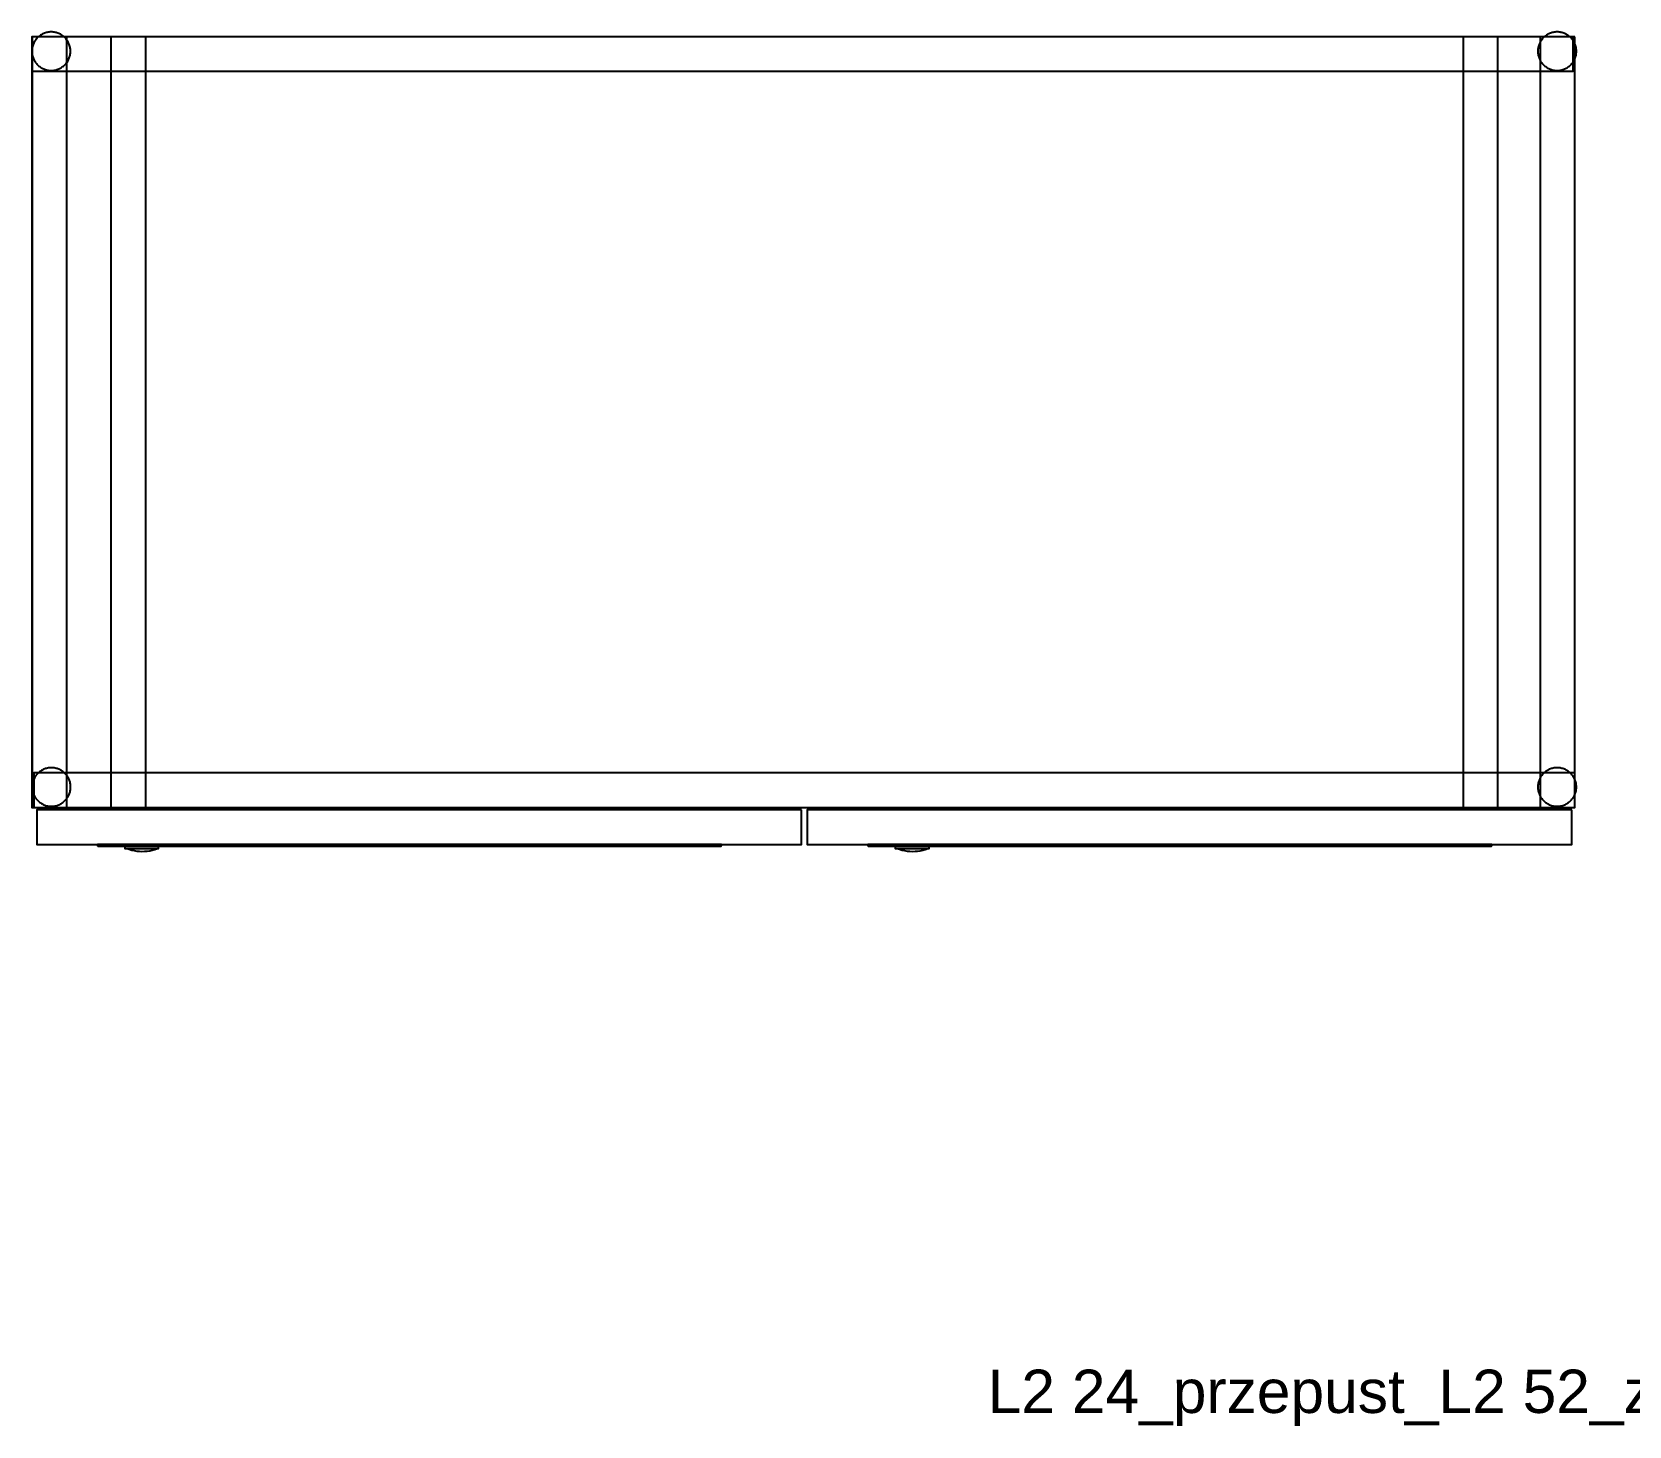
# Model space of a CAD drawing. Header units: millimetres. Extents: x 1075 to 13200, y 678 to 7235.
# Drawn here: x 5538 to 6367, y 867 to 1591 of the extents above; entities that cross this region are included whole.
import ezdxf

# ---------------------------------------------------------------- set-up
doc = ezdxf.new("R2010")
doc.units = ezdxf.units.MM
doc.styles.add('Arial', font='arial.ttf')

msp = doc.modelspace()

# ---------------------------------------------------------------- linework, layer by layer
at = {"color": 0}
for points in [[(5557.59, 1580.95), (5557.58, 1581.47), (5557.54, 1581.97), (5557.48, 1582.47), (5557.39, 1582.97), (5557.28, 1583.45), (5557.14, 1583.92), (5556.98, 1584.39), (5556.81, 1584.84), (5556.6, 1585.29), (5556.38, 1585.72), (5556.14, 1586.14), (5555.88, 1586.54), (5555.6, 1586.93), (5555.31, 1587.31), (5554.99, 1587.67), (5554.66, 1588.02), (5554.31, 1588.35), (5553.95, 1588.67), (5553.57, 1588.96), (5553.18, 1589.24), (5552.78, 1589.5), (5552.36, 1589.74), (5551.92, 1589.97), (5551.48, 1590.17), (5551.03, 1590.34), (5550.56, 1590.5), (5550.09, 1590.64), (5549.61, 1590.75), (5549.11, 1590.84), (5548.61, 1590.9), (5548.11, 1590.94), (5547.59, 1590.95), (5547.08, 1590.94), (5546.57, 1590.9), (5546.07, 1590.84), (5545.58, 1590.75), (5545.09, 1590.64), (5544.62, 1590.5), (5544.15, 1590.34), (5543.7, 1590.17), (5543.26, 1589.97), (5542.83, 1589.74), (5542.41, 1589.5), (5542, 1589.24), (5541.61, 1588.96), (5541.23, 1588.67), (5540.87, 1588.35), (5540.52, 1588.02), (5540.19, 1587.67), (5539.88, 1587.31), (5539.58, 1586.93), (5539.3, 1586.54), (5539.04, 1586.14), (5538.8, 1585.72), (5538.58, 1585.29), (5538.38, 1584.84), (5538.2, 1584.39), (5538.04, 1583.92), (5537.91, 1583.45), (5537.79, 1582.97), (5537.71, 1582.47), (5537.64, 1581.97), (5537.6, 1581.47), (5537.59, 1580.95), (5537.6, 1580.44), (5537.64, 1579.93), (5537.71, 1579.43), (5537.79, 1578.94), (5537.91, 1578.45), (5538.04, 1577.98), (5538.2, 1577.52), (5538.38, 1577.06), (5538.58, 1576.62), (5538.8, 1576.19), (5539.04, 1575.77), (5539.3, 1575.36), (5539.58, 1574.97), (5539.88, 1574.59), (5540.19, 1574.23), (5540.52, 1573.88), (5540.87, 1573.55), (5541.23, 1573.24), (5541.61, 1572.94), (5542, 1572.66), (5542.41, 1572.4), (5542.83, 1572.16), (5543.26, 1571.94), (5543.7, 1571.74), (5544.15, 1571.56), (5544.62, 1571.4), (5545.09, 1571.27), (5545.58, 1571.16), (5546.07, 1571.07), (5546.57, 1571), (5547.08, 1570.97), (5547.59, 1570.95), (5548.11, 1570.97), (5548.61, 1571), (5549.11, 1571.07), (5549.61, 1571.16), (5550.09, 1571.27), (5550.56, 1571.4), (5551.03, 1571.56), (5551.48, 1571.74), (5551.92, 1571.94), (5552.36, 1572.16), (5552.78, 1572.4), (5553.18, 1572.66), (5553.57, 1572.94), (5553.95, 1573.24), (5554.31, 1573.55), (5554.66, 1573.88), (5554.99, 1574.23), (5555.31, 1574.59), (5555.6, 1574.97), (5555.88, 1575.36), (5556.14, 1575.77), (5556.38, 1576.19), (5556.6, 1576.62), (5556.81, 1577.06), (5556.98, 1577.52), (5557.14, 1577.98), (5557.28, 1578.45), (5557.39, 1578.94), (5557.48, 1579.43), (5557.54, 1579.93), (5557.58, 1580.44)], [(6338.62, 1588.42), (5537.62, 1588.42), (5537.62, 1188.42), (6338.62, 1188.42)], [(5555.72, 1588.42), (5537.72, 1588.42), (5537.72, 1188.42), (5555.72, 1188.42)], [(6337.72, 1588.42), (5537.72, 1588.42), (5537.72, 1570.62), (6337.72, 1570.62)], [(5555.66, 1588.42), (5537.72, 1588.42), (5537.72, 1188.5), (5555.66, 1188.5)], [(5596.64, 1588.34), (5578.6, 1588.34), (5578.6, 1188.52), (5596.64, 1188.52)], [(6298.64, 1588.34), (6280.6, 1588.34), (6280.6, 1188.52), (6298.64, 1188.52)], [(6339.44, 1580.95), (6339.43, 1581.47), (6339.39, 1581.97), (6339.33, 1582.47), (6339.24, 1582.97), (6339.13, 1583.45), (6338.99, 1583.92), (6338.83, 1584.39), (6338.65, 1584.84), (6338.45, 1585.29), (6338.23, 1585.72), (6337.99, 1586.14), (6337.73, 1586.54), (6337.45, 1586.93), (6337.16, 1587.31), (6336.84, 1587.67), (6336.51, 1588.02), (6336.16, 1588.35), (6335.8, 1588.67), (6335.42, 1588.96), (6335.03, 1589.24), (6334.62, 1589.5), (6334.2, 1589.74), (6333.77, 1589.97), (6333.33, 1590.17), (6332.88, 1590.34), (6332.41, 1590.5), (6331.94, 1590.64), (6331.45, 1590.75), (6330.96, 1590.84), (6330.46, 1590.9), (6329.95, 1590.94), (6329.44, 1590.95), (6328.93, 1590.94), (6328.42, 1590.9), (6327.92, 1590.84), (6327.43, 1590.75), (6326.94, 1590.64), (6326.47, 1590.5), (6326, 1590.34), (6325.55, 1590.17), (6325.11, 1589.97), (6324.68, 1589.74), (6324.26, 1589.5), (6323.85, 1589.24), (6323.46, 1588.96), (6323.08, 1588.67), (6322.72, 1588.35), (6322.37, 1588.02), (6322.04, 1587.67), (6321.73, 1587.31), (6321.43, 1586.93), (6321.15, 1586.54), (6320.89, 1586.14), (6320.65, 1585.72), (6320.43, 1585.29), (6320.23, 1584.84), (6320.05, 1584.39), (6319.89, 1583.92), (6319.76, 1583.45), (6319.64, 1582.97), (6319.56, 1582.47), (6319.49, 1581.97), (6319.45, 1581.47), (6319.44, 1580.95), (6319.45, 1580.44), (6319.49, 1579.93), (6319.56, 1579.43), (6319.64, 1578.94), (6319.76, 1578.45), (6319.89, 1577.98), (6320.05, 1577.52), (6320.23, 1577.06), (6320.43, 1576.62), (6320.65, 1576.19), (6320.89, 1575.77), (6321.15, 1575.36), (6321.43, 1574.97), (6321.73, 1574.59), (6322.04, 1574.23), (6322.37, 1573.88), (6322.72, 1573.55), (6323.08, 1573.24), (6323.46, 1572.94), (6323.85, 1572.66), (6324.26, 1572.4), (6324.68, 1572.16), (6325.11, 1571.94), (6325.55, 1571.74), (6326, 1571.56), (6326.47, 1571.4), (6326.94, 1571.27), (6327.43, 1571.16), (6327.92, 1571.07), (6328.42, 1571), (6328.93, 1570.97), (6329.44, 1570.95), (6329.95, 1570.97), (6330.46, 1571), (6330.96, 1571.07), (6331.45, 1571.16), (6331.94, 1571.27), (6332.41, 1571.4), (6332.88, 1571.56), (6333.33, 1571.74), (6333.77, 1571.94), (6334.2, 1572.16), (6334.62, 1572.4), (6335.03, 1572.66), (6335.42, 1572.94), (6335.8, 1573.24), (6336.16, 1573.55), (6336.51, 1573.88), (6336.84, 1574.23), (6337.16, 1574.59), (6337.45, 1574.97), (6337.73, 1575.36), (6337.99, 1575.77), (6338.23, 1576.19), (6338.45, 1576.62), (6338.65, 1577.06), (6338.83, 1577.52), (6338.99, 1577.98), (6339.13, 1578.45), (6339.24, 1578.94), (6339.33, 1579.43), (6339.39, 1579.93), (6339.43, 1580.44)], [(6338.55, 1588.48), (6320.55, 1588.48), (6320.55, 1188.48), (6338.55, 1188.48)], [(6338.62, 1588.42), (6320.62, 1588.42), (6320.62, 1188.42), (6338.62, 1188.42)], [(5557.67, 1199.11), (5557.66, 1199.62), (5557.62, 1200.13), (5557.56, 1200.63), (5557.47, 1201.12), (5557.36, 1201.6), (5557.22, 1202.08), (5557.07, 1202.54), (5556.89, 1203), (5556.69, 1203.44), (5556.46, 1203.87), (5556.22, 1204.29), (5555.96, 1204.7), (5555.68, 1205.09), (5555.39, 1205.47), (5555.07, 1205.83), (5554.74, 1206.18), (5554.39, 1206.51), (5554.03, 1206.82), (5553.65, 1207.12), (5553.26, 1207.4), (5552.86, 1207.66), (5552.44, 1207.9), (5552.01, 1208.12), (5551.56, 1208.32), (5551.11, 1208.5), (5550.64, 1208.66), (5550.17, 1208.79), (5549.69, 1208.9), (5549.19, 1208.99), (5548.69, 1209.05), (5548.19, 1209.09), (5547.67, 1209.11), (5547.16, 1209.09), (5546.65, 1209.05), (5546.15, 1208.99), (5545.66, 1208.9), (5545.17, 1208.79), (5544.7, 1208.66), (5544.24, 1208.5), (5543.78, 1208.32), (5543.34, 1208.12), (5542.91, 1207.9), (5542.49, 1207.66), (5542.08, 1207.4), (5541.69, 1207.12), (5541.31, 1206.82), (5540.95, 1206.51), (5540.6, 1206.18), (5540.27, 1205.83), (5539.96, 1205.47), (5539.66, 1205.09), (5539.38, 1204.7), (5539.12, 1204.29), (5538.88, 1203.87), (5538.66, 1203.44), (5538.46, 1203), (5538.28, 1202.54), (5538.12, 1202.08), (5537.99, 1201.6), (5537.88, 1201.12), (5537.79, 1200.63), (5537.72, 1200.13), (5537.69, 1199.62), (5537.67, 1199.11), (5537.69, 1198.59), (5537.72, 1198.08), (5537.79, 1197.58), (5537.88, 1197.09), (5537.99, 1196.61), (5538.12, 1196.13), (5538.28, 1195.67), (5538.46, 1195.22), (5538.66, 1194.77), (5538.88, 1194.34), (5539.12, 1193.92), (5539.38, 1193.52), (5539.66, 1193.13), (5539.96, 1192.75), (5540.27, 1192.38), (5540.6, 1192.04), (5540.95, 1191.71), (5541.31, 1191.39), (5541.69, 1191.09), (5542.08, 1190.82), (5542.49, 1190.56), (5542.91, 1190.31), (5543.34, 1190.09), (5543.78, 1189.89), (5544.24, 1189.71), (5544.7, 1189.56), (5545.17, 1189.42), (5545.66, 1189.31), (5546.15, 1189.22), (5546.65, 1189.16), (5547.16, 1189.12), (5547.67, 1189.11), (5548.19, 1189.12), (5548.69, 1189.16), (5549.19, 1189.22), (5549.69, 1189.31), (5550.17, 1189.42), (5550.64, 1189.56), (5551.11, 1189.71), (5551.56, 1189.89), (5552.01, 1190.09), (5552.44, 1190.31), (5552.86, 1190.56), (5553.26, 1190.82), (5553.65, 1191.09), (5554.03, 1191.39), (5554.39, 1191.71), (5554.74, 1192.04), (5555.07, 1192.38), (5555.39, 1192.75), (5555.68, 1193.13), (5555.96, 1193.52), (5556.22, 1193.92), (5556.46, 1194.34), (5556.69, 1194.77), (5556.89, 1195.22), (5557.07, 1195.67), (5557.22, 1196.13), (5557.36, 1196.61), (5557.47, 1197.09), (5557.56, 1197.58), (5557.62, 1198.08), (5557.66, 1198.59)], [(6338.62, 1206.42), (5538.62, 1206.42), (5538.62, 1188.42), (6338.62, 1188.42)], [(6339.44, 1199.11), (6339.43, 1199.62), (6339.39, 1200.13), (6339.33, 1200.63), (6339.24, 1201.12), (6339.13, 1201.6), (6338.99, 1202.08), (6338.83, 1202.54), (6338.65, 1203), (6338.45, 1203.44), (6338.23, 1203.87), (6337.99, 1204.29), (6337.73, 1204.7), (6337.45, 1205.09), (6337.16, 1205.47), (6336.84, 1205.83), (6336.51, 1206.18), (6336.16, 1206.51), (6335.8, 1206.82), (6335.42, 1207.12), (6335.03, 1207.4), (6334.62, 1207.66), (6334.2, 1207.9), (6333.77, 1208.12), (6333.33, 1208.32), (6332.88, 1208.5), (6332.41, 1208.66), (6331.94, 1208.79), (6331.45, 1208.9), (6330.96, 1208.99), (6330.46, 1209.05), (6329.95, 1209.09), (6329.44, 1209.11), (6328.93, 1209.09), (6328.42, 1209.05), (6327.92, 1208.99), (6327.43, 1208.9), (6326.94, 1208.79), (6326.47, 1208.66), (6326, 1208.5), (6325.55, 1208.32), (6325.11, 1208.12), (6324.68, 1207.9), (6324.26, 1207.66), (6323.85, 1207.4), (6323.46, 1207.12), (6323.08, 1206.82), (6322.72, 1206.51), (6322.37, 1206.18), (6322.04, 1205.83), (6321.73, 1205.47), (6321.43, 1205.09), (6321.15, 1204.7), (6320.89, 1204.29), (6320.65, 1203.87), (6320.43, 1203.44), (6320.23, 1203), (6320.05, 1202.54), (6319.89, 1202.08), (6319.76, 1201.6), (6319.64, 1201.12), (6319.56, 1200.63), (6319.49, 1200.13), (6319.45, 1199.62), (6319.44, 1199.11), (6319.45, 1198.59), (6319.49, 1198.08), (6319.56, 1197.58), (6319.64, 1197.09), (6319.76, 1196.61), (6319.89, 1196.13), (6320.05, 1195.67), (6320.23, 1195.22), (6320.43, 1194.77), (6320.65, 1194.34), (6320.89, 1193.92), (6321.15, 1193.52), (6321.43, 1193.13), (6321.73, 1192.75), (6322.04, 1192.38), (6322.37, 1192.04), (6322.72, 1191.71), (6323.08, 1191.39), (6323.46, 1191.09), (6323.85, 1190.82), (6324.26, 1190.56), (6324.68, 1190.31), (6325.11, 1190.09), (6325.55, 1189.89), (6326, 1189.71), (6326.47, 1189.56), (6326.94, 1189.42), (6327.43, 1189.31), (6327.92, 1189.22), (6328.42, 1189.16), (6328.93, 1189.12), (6329.44, 1189.11), (6329.95, 1189.12), (6330.46, 1189.16), (6330.96, 1189.22), (6331.45, 1189.31), (6331.94, 1189.42), (6332.41, 1189.56), (6332.88, 1189.71), (6333.33, 1189.89), (6333.77, 1190.09), (6334.2, 1190.31), (6334.62, 1190.56), (6335.03, 1190.82), (6335.42, 1191.09), (6335.8, 1191.39), (6336.16, 1191.71), (6336.51, 1192.04), (6336.84, 1192.38), (6337.16, 1192.75), (6337.45, 1193.13), (6337.73, 1193.52), (6337.99, 1193.92), (6338.23, 1194.34), (6338.45, 1194.77), (6338.65, 1195.22), (6338.83, 1195.67), (6338.99, 1196.13), (6339.13, 1196.61), (6339.24, 1197.09), (6339.33, 1197.58), (6339.39, 1198.08), (6339.43, 1198.59)], [(5937.05, 1187.33), (5540.05, 1187.33), (5540.05, 1169.33), (5937.05, 1169.33)], [(6337.05, 1187.33), (5940.05, 1187.33), (5940.05, 1169.33), (6337.05, 1169.33)], [(5895.55, 1169.36), (5571.57, 1169.36), (5571.57, 1168.9), (5571.57, 1168.87), (5571.57, 1168.84), (5571.58, 1168.82), (5571.58, 1168.79), (5571.59, 1168.77), (5571.6, 1168.74), (5571.6, 1168.72), (5571.61, 1168.69), (5571.62, 1168.67), (5571.63, 1168.65), (5571.65, 1168.63), (5571.66, 1168.61), (5571.68, 1168.59), (5571.69, 1168.57), (5571.71, 1168.55), (5571.72, 1168.53), (5571.74, 1168.51), (5571.76, 1168.5), (5571.78, 1168.48), (5571.8, 1168.47), (5571.82, 1168.45), (5571.84, 1168.44), (5571.87, 1168.43), (5571.89, 1168.42), (5571.91, 1168.41), (5571.94, 1168.4), (5571.96, 1168.39), (5571.99, 1168.39), (5572.01, 1168.38), (5572.04, 1168.38), (5572.06, 1168.38), (5572.09, 1168.38), (5895.03, 1168.38), (5895.06, 1168.38), (5895.09, 1168.38), (5895.11, 1168.38), (5895.14, 1168.39), (5895.16, 1168.39), (5895.19, 1168.4), (5895.21, 1168.41), (5895.24, 1168.42), (5895.26, 1168.43), (5895.28, 1168.44), (5895.3, 1168.45), (5895.32, 1168.47), (5895.35, 1168.48), (5895.36, 1168.5), (5895.38, 1168.51), (5895.4, 1168.53), (5895.42, 1168.55), (5895.44, 1168.57), (5895.45, 1168.59), (5895.47, 1168.61), (5895.48, 1168.63), (5895.49, 1168.65), (5895.5, 1168.67), (5895.51, 1168.69), (5895.52, 1168.72), (5895.53, 1168.74), (5895.54, 1168.77), (5895.54, 1168.79), (5895.55, 1168.82), (5895.55, 1168.84), (5895.55, 1168.87), (5895.55, 1168.9)], [(6295.55, 1169.36), (5971.57, 1169.36), (5971.57, 1168.9), (5971.57, 1168.87), (5971.57, 1168.84), (5971.58, 1168.82), (5971.58, 1168.79), (5971.59, 1168.77), (5971.6, 1168.74), (5971.6, 1168.72), (5971.61, 1168.69), (5971.62, 1168.67), (5971.63, 1168.65), (5971.65, 1168.63), (5971.66, 1168.61), (5971.68, 1168.59), (5971.69, 1168.57), (5971.71, 1168.55), (5971.72, 1168.53), (5971.74, 1168.51), (5971.76, 1168.5), (5971.78, 1168.48), (5971.8, 1168.47), (5971.82, 1168.45), (5971.84, 1168.44), (5971.87, 1168.43), (5971.89, 1168.42), (5971.91, 1168.41), (5971.94, 1168.4), (5971.96, 1168.39), (5971.99, 1168.39), (5972.01, 1168.38), (5972.04, 1168.38), (5972.06, 1168.38), (5972.09, 1168.38), (6295.04, 1168.38), (6295.06, 1168.38), (6295.09, 1168.38), (6295.11, 1168.38), (6295.14, 1168.39), (6295.16, 1168.39), (6295.19, 1168.4), (6295.21, 1168.41), (6295.24, 1168.42), (6295.26, 1168.43), (6295.28, 1168.44), (6295.3, 1168.45), (6295.33, 1168.47), (6295.35, 1168.48), (6295.37, 1168.5), (6295.38, 1168.51), (6295.4, 1168.53), (6295.42, 1168.55), (6295.44, 1168.57), (6295.45, 1168.59), (6295.47, 1168.61), (6295.48, 1168.63), (6295.49, 1168.65), (6295.5, 1168.67), (6295.51, 1168.69), (6295.52, 1168.72), (6295.53, 1168.74), (6295.54, 1168.77), (6295.54, 1168.79), (6295.55, 1168.82), (6295.55, 1168.84), (6295.55, 1168.87), (6295.55, 1168.9)], [(5603.35, 1168.39), (5585.83, 1168.39), (5585.83, 1167.24), (5603.35, 1167.24)], [(6003.35, 1168.39), (5985.83, 1168.39), (5985.83, 1167.24), (6003.35, 1167.24)]]:
    msp.add_lwpolyline(points, close=True, dxfattribs=at)
for points in [[(5586.81, 1167.24), (5588.08, 1166.78), (5589.37, 1166.39), (5590.69, 1166.09), (5592.03, 1165.88), (5593.38, 1165.75), (5594.73, 1165.7), (5596.08, 1165.75), (5597.42, 1165.87), (5598.76, 1166.08), (5600.08, 1166.38), (5601.38, 1166.76), (5602.65, 1167.22)], [(5986.81, 1167.24), (5988.08, 1166.78), (5989.37, 1166.39), (5990.69, 1166.09), (5992.03, 1165.88), (5993.38, 1165.75), (5994.73, 1165.7), (5996.08, 1165.75), (5997.42, 1165.87), (5998.76, 1166.08), (6000.08, 1166.38), (6001.38, 1166.76), (6002.65, 1167.22)]]:
    msp.add_lwpolyline(points, dxfattribs=at)

# ---------------------------------------------------------------- texts
at = {"color": 0, "style": 'Arial'}
msp.add_text('L2 24_przepust_L2 52_zamek1', height=22.4899, dxfattribs=at).set_placement((6033.81, 874.27))

doc.saveas('drawing.dxf')
